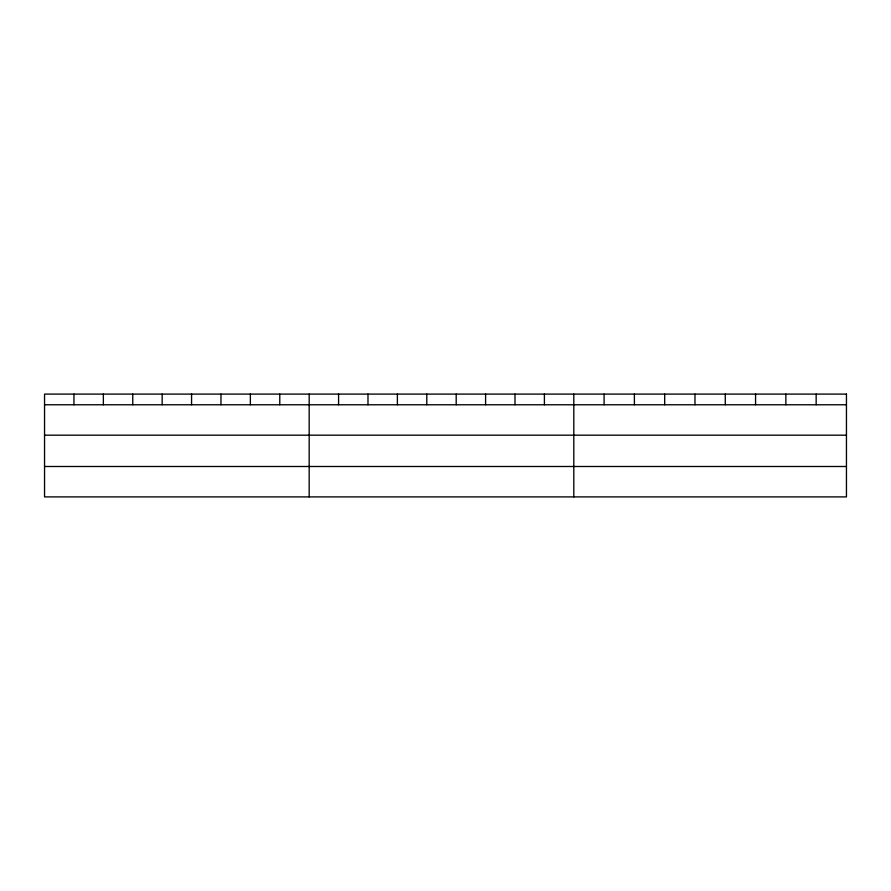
<?xml version="1.0" encoding="UTF-8"?>
<svg xmlns="http://www.w3.org/2000/svg" width="891" height="891" viewBox="0 0 891 891"><rect width="100%" height="100%" fill="white"/><g stroke="black" fill="none" stroke-linecap="round" stroke-linejoin="round"><path stroke-width="1.34" d="M44.55 404.77L846.45 404.77M44.55 435.176L846.45 435.176M44.55 466.494L846.45 466.494M816.156 394.1L816.156 404.77M785.862 394.1L785.862 404.77M755.568 394.1L755.568 404.77M725.274 394.1L725.274 404.77M694.98 394.1L694.98 404.77M664.686 394.1L664.686 404.77M634.392 394.1L634.392 404.77M604.098 394.1L604.098 404.77M573.804 394.1L573.804 496.9M544.401 394.1L544.401 404.77M514.998 394.1L514.998 404.77M485.595 394.1L485.595 404.77M456.192 394.1L456.192 404.77M426.789 394.1L426.789 404.77M397.386 394.1L397.386 404.77M367.983 394.1L367.983 404.77M338.58 394.1L338.58 404.77M309.177 394.1L309.177 496.9M279.774 394.1L279.774 404.77M250.371 394.1L250.371 404.77M220.968 394.1L220.968 404.77M191.565 394.1L191.565 404.77M162.162 394.1L162.162 404.77M132.759 394.1L132.759 404.77M103.356 394.1L103.356 404.77M73.953 394.1L73.953 404.77M846.45 394.1L44.55 394.1L44.55 496.9L846.45 496.9L846.45 394.1"/></g></svg>
